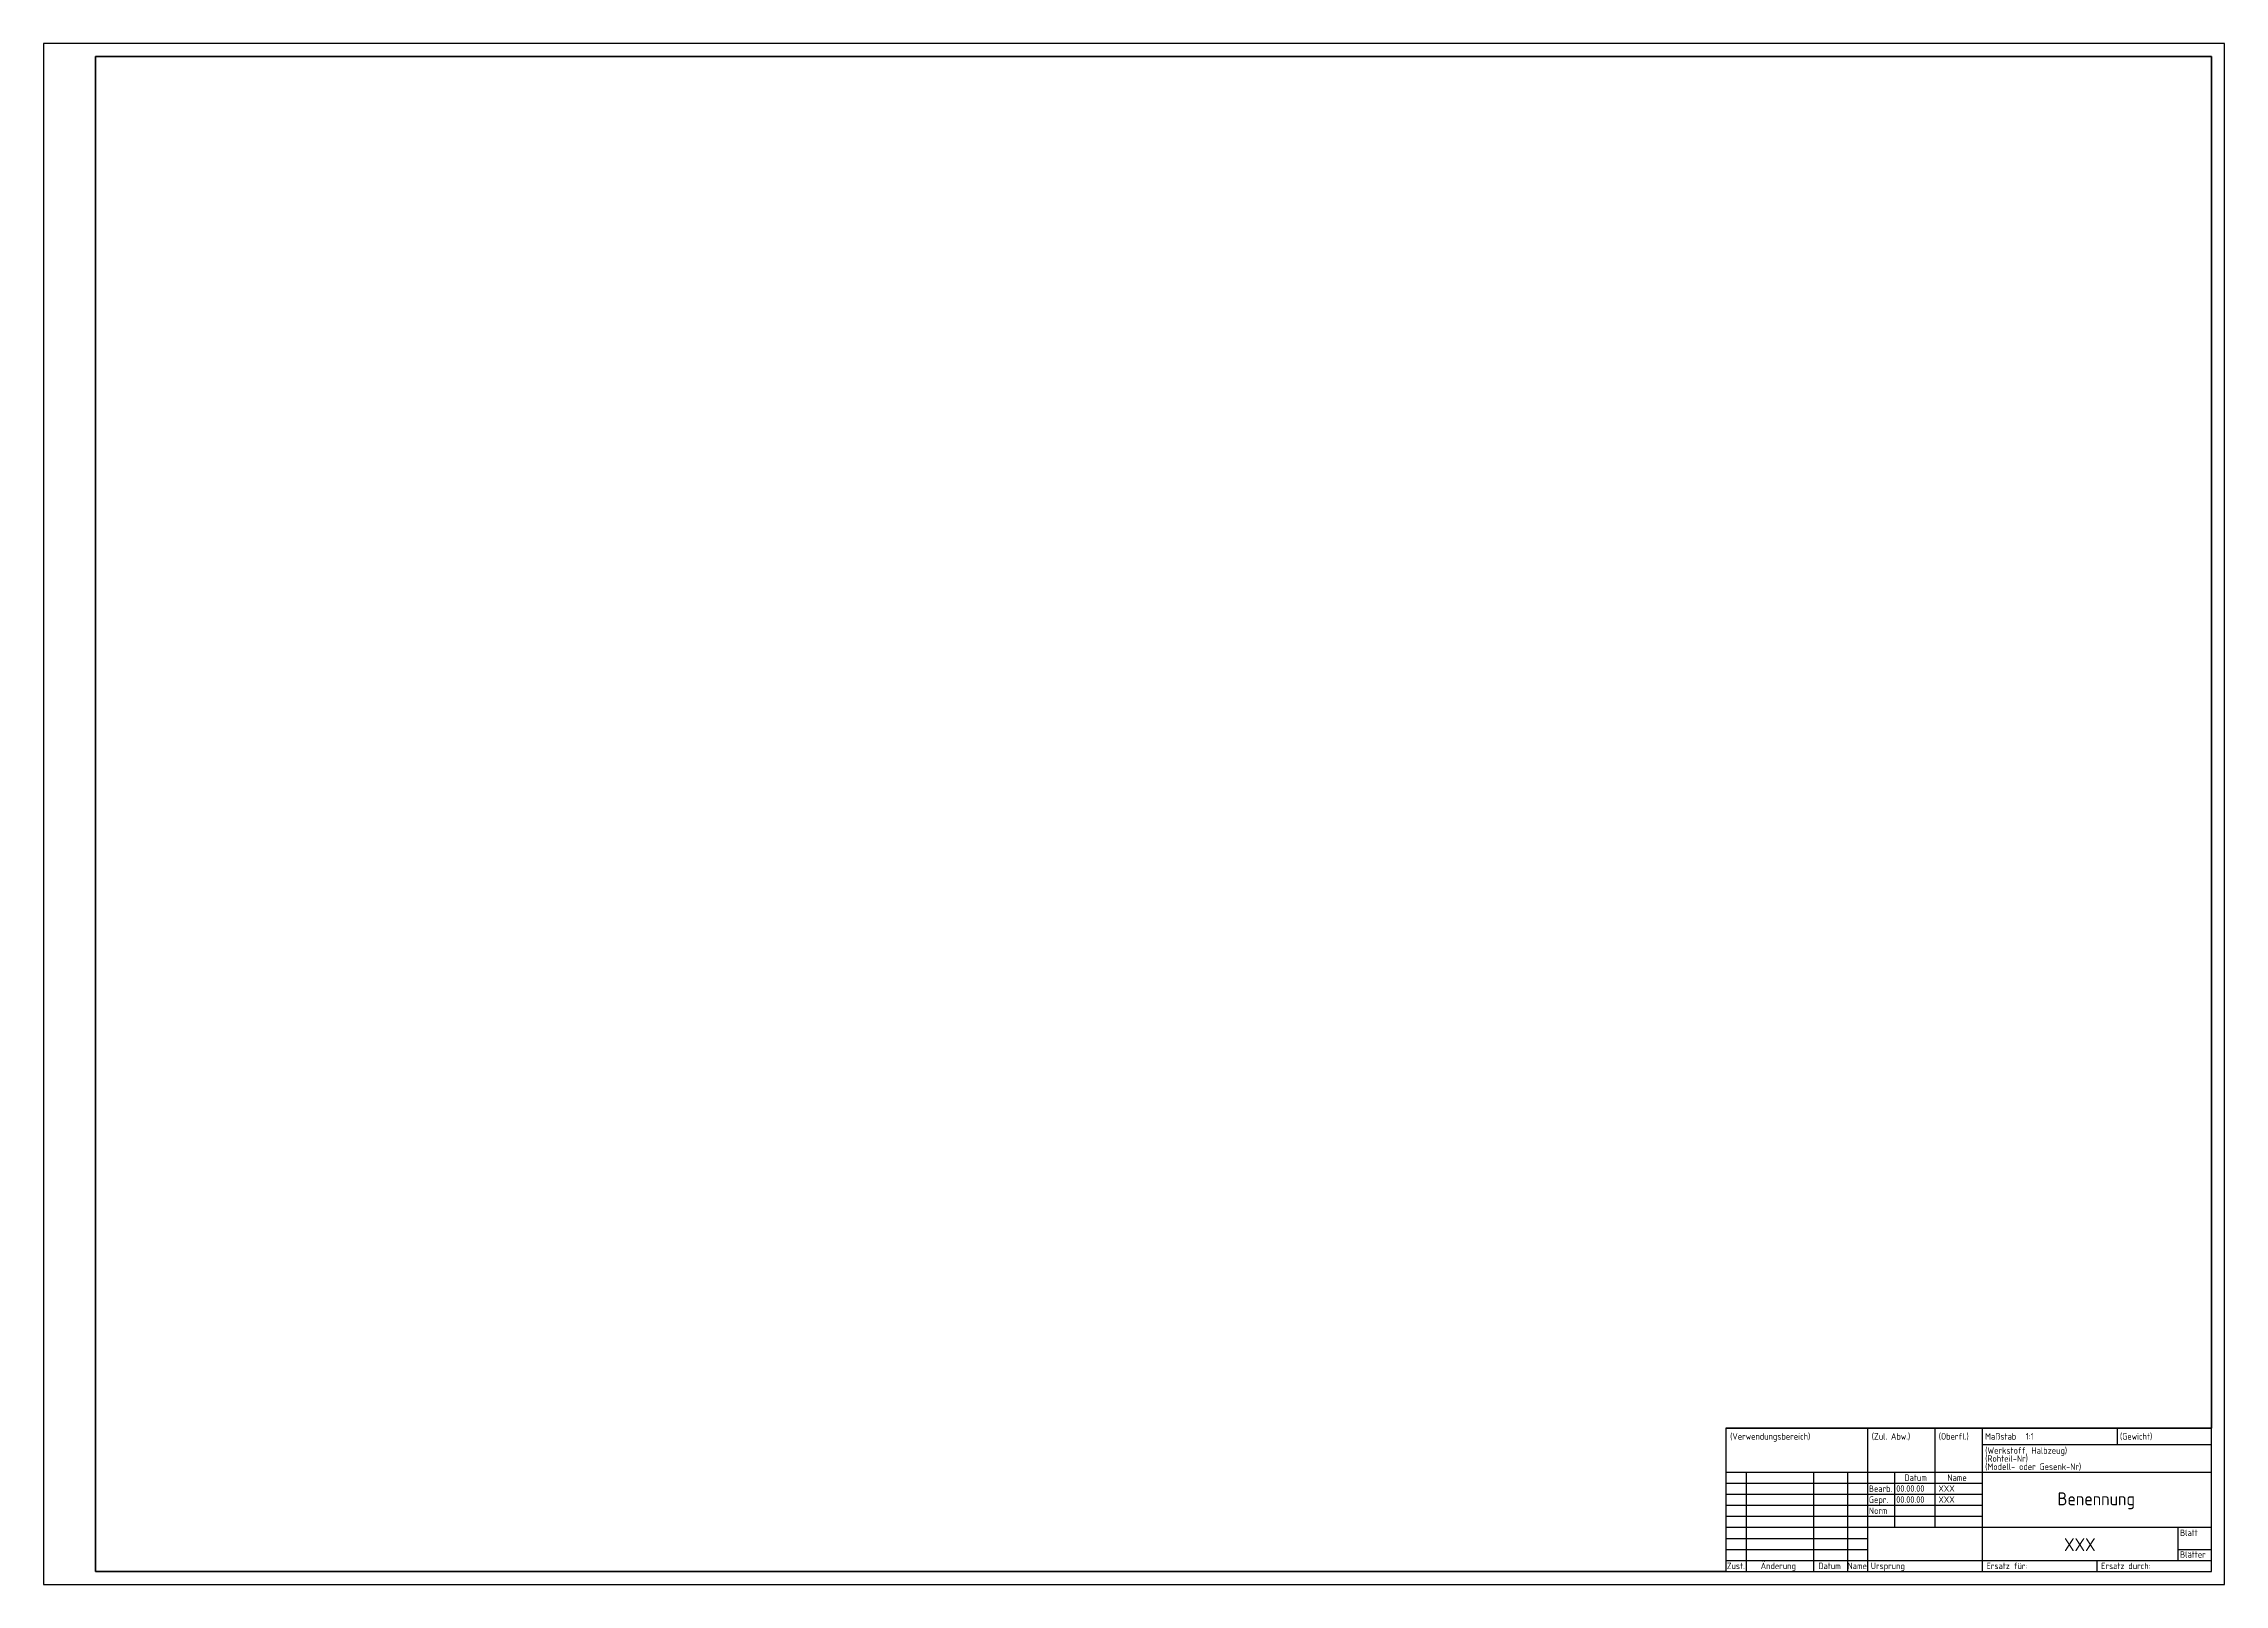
# Paper-space layout 'Layout1' of a CAD drawing. Header units: feet, sheet in millimetres. Extents: x -8 to 833, y -20 to 574.
import ezdxf
from ezdxf.enums import TextEntityAlignment as Align

# ---------------------------------------------------------------- set-up
doc = ezdxf.new("R2010")
doc.units = ezdxf.units.FT
doc.header["$LTSCALE"] = 12.7
doc.header["$MEASUREMENT"] = 0
for name, color, linetype in [('RAHMEN025', 7, 'CONTINUOUS'), ('RAHMEN05', 6, 'CONTINUOUS'), ('RAHMEN07', 5, 'CONTINUOUS'), ('TITLE_BLOCK', 7, 'CONTINUOUS'), ('VIEWPORT', 7, 'CONTINUOUS')]:
    doc.layers.add(name, color=color, linetype=linetype)
doc.styles.add('ISO_PROPORTIONAL', font='isocp.shx')

# ---------------------------------------------------------------- blocks, each defined once
blk = doc.blocks.new('DIN_A1_TITLE_BLOCK')
at = {"layer": 'RAHMEN025'}
for p, q in [((841, 594), (0, 594)), ((0, 594), (0, 0)), ((841, 0), (841, 594)), ((0, 420), (0, 0)), ((703.4, 60.25), (703.4, 5)), ((729.4, 60.25), (729.4, 22)), ((747.6, 60.25), (747.6, 5)), ((799.6, 60.25), (799.6, 53.88)), ((747.6, 53.88), (836, 53.88)), ((656.6, 43.25), (656.6, 5)), ((682.6, 43.25), (682.6, 5)), ((695.6, 43.25), (695.6, 5)), ((713.8, 43.25), (713.8, 22)), ((648.8, 39), (747.6, 39)), ((648.8, 34.75), (747.6, 34.75)), ((648.8, 30.5), (747.6, 30.5)), ((648.8, 26.25), (747.6, 26.25)), ((648.8, 17.75), (703.4, 17.75)), ((823, 22), (823, 9.25)), ((648.8, 13.5), (703.4, 13.5)), ((648.8, 9.25), (836, 9.25)), ((791.8, 9.25), (791.8, 5)), ((823, 13.5), (836, 13.5)), ((0, 0), (841, 0))]:
    blk.add_line(p, q, dxfattribs=at)
at = {"layer": 'RAHMEN07'}
for p, q in [((836, 589), (20, 589)), ((20, 589), (20, 5)), ((836, 5), (836, 589)), ((20, 415), (20, 5)), ((648.8, 60.25), (836, 60.25)), ((648.8, 60.25), (648.8, 5)), ((648.8, 43.25), (836, 43.25)), ((648.8, 22), (836, 22)), ((20, 5), (836, 5)), ((648.8, 5), (836, 5))]:
    blk.add_line(p, q, dxfattribs=at)
at = {"layer": 'RAHMEN025', "style": 'ISO_PROPORTIONAL'}
for s, p in [('(Verwendungsbereich)', (650.4, 55.81)), ('(Zul. Abw.)', (705, 55.81)), ('(Oberfl.)', (730.85, 55.81)), ('Maßstab', (748.73, 55.81)), ('(Werkstoff, Halbzeug)', (748.76, 50.35)), ('(Gewicht)', (800.73, 55.81)), ('Datum', (717.63, 39.88)), ('Name', (734.17, 39.88)), ('(Rohteil-Nr)', (748.76, 47.26)), ('(Modell- oder Gesenk-Nr)', (748.76, 44.12)), ('Bearb.', (703.9, 35.63)), ('Gepr.', (703.9, 31.38)), ('Norm', (703.9, 27.13)), ('Blatt', (823.91, 18.63)), ('Änderung', (662.19, 5.88)), ('Blätter', (823.91, 10.26)), ('Zust.', (649.11, 5.88)), ('Datum', (684.41, 5.88)), ('Name', (695.68, 5.88)), ('Ursprung', (704.65, 5.88)), ('Ersatz für:', (749.28, 5.88)), ('Ersatz durch:', (793.48, 5.88))]:
    blk.add_text(s, height=2.5, dxfattribs=at).set_placement(p)
for tag, p in [('MAßSTAB', (764.39, 55.81)), ('BEARBEIT.', (714.46, 35.71)), ('GEPRÜFT', (714.46, 31.46)), ('NAME', (730.72, 35.71)), ('NAME', (730.72, 31.46))]:
    blk.add_attdef(tag, p, '', height=2.5, dxfattribs=at)
at = {"layer": 'RAHMEN05', "style": 'ISO_PROPORTIONAL'}
for tag, p in [('BENENNUNG', (791.59, 32.21)), ('ZEICHNUNGSNUMMER', (785.25, 15.32))]:
    blk.add_attdef(tag, text='', height=5, dxfattribs=at).set_placement(p, align=Align.MIDDLE)

psp = doc.layouts.get("Layout1")

# ---------------------------------------------------------------- linework, layer by layer
at = {"layer": 'VIEWPORT'}
psp.add_lwpolyline([(11.74, 569.2), (827.74, 569.2), (827.74, 40.45), (640.54, 40.45), (640.54, -14.8), (11.74, -14.8)], close=True, dxfattribs=at)

# ---------------------------------------------------------------- block references
at = {"layer": 'TITLE_BLOCK'}
ref = psp.add_blockref('DIN_A1_TITLE_BLOCK', (-8.26, -19.8), dxfattribs=at)
ref.add_attrib('ZEICHNUNGSNUMMER', 'XXX', dxfattribs={"layer": 'RAHMEN05', "height": 5, "style": 'ISO_PROPORTIONAL'}).set_placement((776.99, -4.47), align=Align.MIDDLE)
ref.add_attrib('GEPRÜFT', '00.00.00', (706.2, 11.66), dxfattribs={"layer": 'RAHMEN025', "height": 2.5, "style": 'ISO_PROPORTIONAL'})
ref.add_attrib('BEARBEIT.', '00.00.00', (706.2, 15.91), dxfattribs={"layer": 'RAHMEN025', "height": 2.5, "style": 'ISO_PROPORTIONAL'})
ref.add_attrib('NAME', 'XXX', (722.46, 15.91), dxfattribs={"layer": 'RAHMEN025', "height": 2.5, "style": 'ISO_PROPORTIONAL'})
ref.add_attrib('NAME', 'XXX', (722.46, 11.66), dxfattribs={"layer": 'RAHMEN025', "height": 2.5, "style": 'ISO_PROPORTIONAL'})
ref.add_attrib('BENENNUNG', 'Benennung', dxfattribs={"layer": 'RAHMEN05', "height": 5, "style": 'ISO_PROPORTIONAL'}).set_placement((783.33, 12.42), align=Align.MIDDLE)
ref.add_attrib('MAßSTAB', '1:1', (756.13, 36.02), dxfattribs={"layer": 'RAHMEN025', "height": 2.5, "style": 'ISO_PROPORTIONAL'})

# ---------------------------------------------------------------- viewports
at = {"layer": 'VIEWPORT'}
psp.add_viewport(center=(419.74, 277.2), size=(816, 584), view_center_point=(210, 148.5), view_height=303.6451, dxfattribs=at)

doc.saveas('drawing.dxf')
